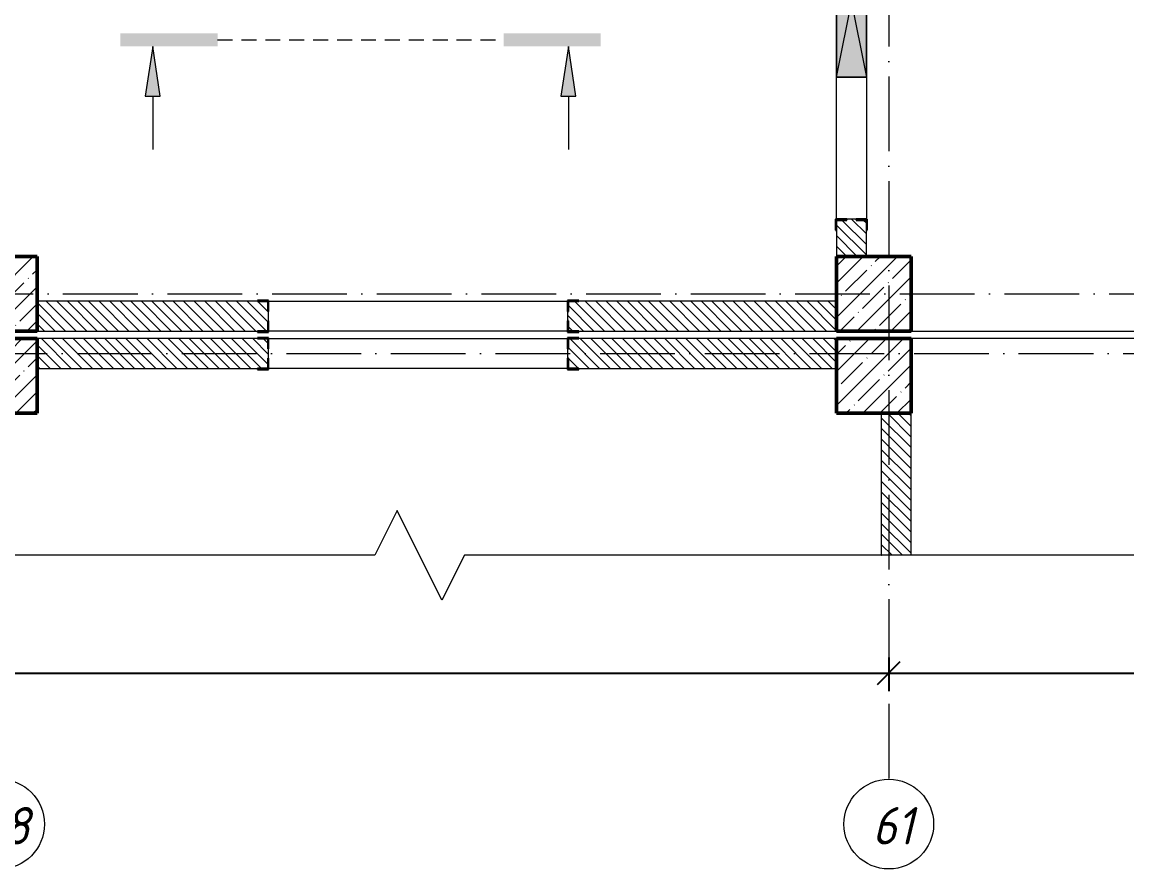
# Model space of a CAD drawing. Header units: millimetres. Extents: x -356862 to 418287, y 0 to 839748.
# Drawn here: x 67641 to 75034, y 361286 to 366955 of the extents above; entities that cross this region are included whole.
import ezdxf

# ---------------------------------------------------------------- set-up
doc = ezdxf.new("R2010")
doc.units = ezdxf.units.MM
doc.linetypes.add('200_ШТРИХ_ш1п0_6_', pattern=[160, 100, -60])
doc.linetypes.add('50_200_ШТРИХ_1Т_ш5_п1_п1_', pattern=[700, 500, -100, 0, -100])
for name, color, linetype, lineweight in [('A-____-____-DIMS', 7, 'Continuous', 9), ('A-____-NOTE-TEXT', 7, 'Continuous', 9), ('A-____-NOTE-TEXT-1', 7, 'Continuous', 5), ('A-DETL-GENF-OTLN', 7, 'Continuous', 9), ('A-FLOR-____-OTLN', 7, 'Continuous', 9), ('A-GENM-____-MCUT', 7, 'Continuous', 25), ('A-GENM-____-OTLN-1', 7, 'Continuous', 25), ('A-GLAZ-____-OTLN', 7, 'Continuous', 9), ('A-WALL-____-MCUT', 7, 'Continuous', 13), ('A-WALL-____-PATT-1', 7, 'Continuous', 9), ('I-WALL-____-OTLN', 7, 'Continuous', 9), ('S-COLS-____-MCUT', 7, 'Continuous', 50), ('S-COLS-____-OTLN', 7, 'Continuous', 9), ('S-GRID-____-IDEN', 7, 'Continuous', 9), ('S-GRID-____-OTLN-1', 7, '50_200_ШТРИХ_1Т_ш5_п1_п1_', 9)]:
    doc.layers.add(name, color=color, linetype=linetype, lineweight=lineweight)
doc.layers.add('A-DETL-GENF-OTLN-3', color=9, linetype='Continuous', lineweight=9, true_color=0x808080)
doc.layers.add('A-DETL-GENF-OTLN-4', color=9, linetype='200_ШТРИХ_ш1п0_6_', lineweight=9, true_color=0x808080)
doc.styles.add('ISOCPEUR_I', font='isocpeui.ttf', dxfattribs={"width": 0.9, "height": 2.5})
doc.styles.add('ISOCPEUR_I_9', font='isocpeui.ttf', dxfattribs={"width": 0.9, "height": 250})
doc.dimstyles.new('ISO-2_5_0_9К_БОЛЬШОЙ_ОСИ', dxfattribs={"dimscale": 304.8, "dimtxt": 248.995294, "dimasz": 0.492126, "dimexe": 0.393701, "dimexo": 0, "dimgap": 0, "dimtad": 1, "dimdec": 0, "dimzin": 0, "dimdsep": 46, "dimtxsty": 'ISOCPEUR_I', "dimblk1": 'OBLIQUE', "dimblk2": 'OBLIQUE', "dimsah": 1, "dimcen": 0.09, "dimdle": 0.393701, "dimazin": 0, "dimtfac": 1, "dimtdec": 4, "dimtix": 1, "dimtmove": 0, "dimatfit": 3, "dimfxl": 1, "dimtvp": 1, "dimtolj": 1, "dimtzin": 0, "dimarcsym": 2})
pattern_1 = [(135, (-15659.08, 321904.697), (-35.35534, -35.35534), [])]

# ---------------------------------------------------------------- blocks, each defined once
blk = doc.blocks.new('BSC_Колонна _Прямоугольная - 500х500-V32-АР1_План отверстий 2 этажа в осях 1-64_Ю-ЯЯ')
at = {"layer": 'S-COLS-____-OTLN'}
h = blk.add_hatch(dxfattribs=at)
h.set_pattern_fill('FP_42', color=256, style=0, pattern_type=2)
h.set_pattern_definition([(45, (-89000, -42681.04), (-114.04925, 114.04925), []), (45, (-88885.95, -42681.04), (-114.04925, 114.04925), [201.613, -40.323, 3.353, -36.97])])
h.paths.add_polyline_path([(-250, -250), (250, -250), (250, 250), (-250, 250)], flags=0)
at = {"layer": 'S-COLS-____-MCUT'}
for p, q in [((250, 250), (-250, 250)), ((-250, 250), (-250, -250)), ((250, -250), (250, 250)), ((-250, -250), (250, -250))]:
    blk.add_line(p, q, dxfattribs=at)
blk = doc.blocks.new('BSC_Колонна _Прямоугольная - 500х500-V34-АР1_План отверстий 2 этажа в осях 1-64_Ю-ЯЯ')
at = {"layer": 'S-COLS-____-OTLN'}
h = blk.add_hatch(dxfattribs=at)
h.set_pattern_fill('FP_44', color=256, style=0, pattern_type=2)
h.set_pattern_definition([(45, (-83150, -42681.04), (-114.04925, 114.04925), []), (45, (-83035.95, -42681.04), (-114.04925, 114.04925), [201.613, -40.323, 3.353, -36.97])])
h.paths.add_polyline_path([(-250, -250), (250, -250), (250, 250), (-250, 250)], flags=0)
at = {"layer": 'S-COLS-____-MCUT'}
for p, q in [((250, 250), (-250, 250)), ((-250, 250), (-250, -250)), ((250, -250), (250, 250)), ((-250, -250), (250, -250))]:
    blk.add_line(p, q, dxfattribs=at)
blk = doc.blocks.new('BSC_Колонна _Прямоугольная - 500х500-V121-АР1_План отверстий 2 этажа в осях 1-64_Ю-ЯЯ')
at = {"layer": 'S-COLS-____-OTLN'}
h = blk.add_hatch(dxfattribs=at)
h.set_pattern_fill('FP_134', color=256, style=0, pattern_type=2)
h.set_pattern_definition([(45, (-83150, -43231.04), (-114.04925, 114.04925), []), (45, (-83035.95, -43231.04), (-114.04925, 114.04925), [201.613, -40.323, 3.353, -36.97])])
h.paths.add_polyline_path([(-250, -250), (250, -250), (250, 250), (-250, 250)], flags=0)
at = {"layer": 'S-COLS-____-MCUT'}
for p, q in [((250, 250), (-250, 250)), ((-250, 250), (-250, -250)), ((250, -250), (250, 250)), ((-250, -250), (250, -250))]:
    blk.add_line(p, q, dxfattribs=at)
blk = doc.blocks.new('BSC_Колонна _Прямоугольная - 500х500-V122-АР1_План отверстий 2 этажа в осях 1-64_Ю-ЯЯ')
at = {"layer": 'S-COLS-____-OTLN'}
h = blk.add_hatch(dxfattribs=at)
h.set_pattern_fill('FP_135', color=256, style=0, pattern_type=2)
h.set_pattern_definition([(45, (-89000, -43231.04), (-114.04925, 114.04925), []), (45, (-88885.95, -43231.04), (-114.04925, 114.04925), [201.613, -40.323, 3.353, -36.97])])
h.paths.add_polyline_path([(-250, -250), (250, -250), (250, 250), (-250, 250)], flags=0)
at = {"layer": 'S-COLS-____-MCUT'}
for p, q in [((250, 250), (-250, 250)), ((-250, 250), (-250, -250)), ((250, -250), (250, 250)), ((-250, -250), (250, -250))]:
    blk.add_line(p, q, dxfattribs=at)
blk = doc.blocks.new('Фахверк_СКБ_Уголок - 200_3550-28267367-АР1_План отверстий 2 этажа в осях 1-64_Ю-ЯЯ')
at = {"layer": 'A-GENM-____-MCUT'}
for p, q in [((200, 156), (125, 156)), ((125, 156), (125, 81)), ((131, 81), (131, 150)), ((131, 150), (200, 150)), ((200, 150), (200, 156)), ((125, 81), (131, 81)), ((131, 19), (125, 19)), ((125, 19), (125, -56)), ((131, -50), (131, 19)), ((125, -56), (200, -56)), ((200, -50), (131, -50)), ((200, -56), (200, -50))]:
    blk.add_line(p, q, dxfattribs=at)
blk = doc.blocks.new('Фахверк_СКБ_Уголок - 200_3380-28509457-АР1_План отверстий 2 этажа в осях 1-64_Ю-ЯЯ')
at = {"layer": 'A-GENM-____-MCUT'}
for p, q in [((200, 156), (125, 156)), ((125, 156), (125, 81)), ((131, 81), (131, 150)), ((131, 150), (200, 150)), ((200, 150), (200, 156)), ((125, 81), (131, 81)), ((131, 19), (125, 19)), ((125, 19), (125, -56)), ((131, -50), (131, 19)), ((125, -56), (200, -56)), ((200, -50), (131, -50)), ((200, -56), (200, -50))]:
    blk.add_line(p, q, dxfattribs=at)
blk = doc.blocks.new('154_Стойка_СКБ_Уголок - СМ-2180_200-28268025-АР1_План отверстий 2 этажа в осях 1-64_Ю-ЯЯ')
at = {"layer": 'A-GENM-____-MCUT'}
for p, q in [((125, 156), (125, 81)), ((200, 156), (125, 156)), ((131, 81), (131, 150)), ((131, 150), (200, 150)), ((200, 150), (200, 156)), ((125, 81), (131, 81)), ((131, 19), (125, 19)), ((125, 19), (125, -56)), ((131, -50), (131, 19)), ((125, -56), (200, -56)), ((200, -50), (131, -50)), ((200, -56), (200, -50))]:
    blk.add_line(p, q, dxfattribs=at)
blk = doc.blocks.new('Фахверк_СКБ_Уголок - 200_3960-28268576-АР1_План отверстий 2 этажа в осях 1-64_Ю-ЯЯ')
at = {"layer": 'A-GENM-____-MCUT'}
for p, q in [((200, 156), (125, 156)), ((125, 156), (125, 81)), ((131, 81), (131, 150)), ((131, 150), (200, 150)), ((200, 150), (200, 156)), ((125, 81), (131, 81)), ((131, 19), (125, 19)), ((125, 19), (125, -56)), ((131, -50), (131, 19)), ((125, -56), (200, -56)), ((200, -50), (131, -50)), ((200, -56), (200, -50))]:
    blk.add_line(p, q, dxfattribs=at)
blk = doc.blocks.new('AR_Отверстие прямоугольное _в стене__БезПР - AR_Отверстие прямоугольное _в стене__БезПР-36789323-АР1_План отверстий 2 этажа в осях 1-64_Ю-ЯЯ')
at = {"layer": 'A-GLAZ-____-OTLN'}
blk.add_hatch(color=256, dxfattribs=at).paths.add_polyline_path([(-500, -100), (500, -100), (500, 100), (-500, 100)], flags=0)
at = {"layer": 'A-DETL-GENF-OTLN'}
for p, q in [((-500, -100), (-500, 100)), ((-500, 100), (500, 100)), ((500, 100), (-500, -100)), ((-500, 100), (500, -100)), ((500, 100), (-500, 100)), ((-500, 100), (-500, -100)), ((500, 100), (500, -100)), ((500, -100), (500, 100)), ((500, -100), (-500, -100)), ((-500, -100), (500, -100))]:
    blk.add_line(p, q, dxfattribs=at)
at = {"layer": 'A-GLAZ-____-OTLN'}
blk.add_line((500, 100), (-500, 100), dxfattribs=at)
blk = doc.blocks.new('DET_L_Линия разрыва - М100-27489994-АР1_План отверстий 2 этажа в осях 1-64_Ю-ЯЯ')
at = {"layer": 'A-DETL-GENF-OTLN'}
for p, q in [((16000, 300), (15850, 0)), ((16300, -300), (16000, 300)), ((15850, 0), (0, 0)), ((16450, 0), (16300, -300)), ((32300, 0), (16450, 0))]:
    blk.add_line(p, q, dxfattribs=at)
blk = doc.blocks.new('DET_L_Имитация разреза_ISO2-5 - Верх-37055061-АР1_План отверстий 2 этажа в осях 1-64_Ю-ЯЯ')
at = {"layer": 'A-DETL-GENF-OTLN-4'}
blk.add_line((143.1, 0), (2056.9, 0), dxfattribs=at)
blk = doc.blocks.new('Ось сетки - Круг_Ø6_00__ISO-2_5_0_9K_-25732049-АР1_План отверстий 2 этажа в осях 1-64_Ю-ЯЯ')
at = {"layer": 'S-GRID-____-IDEN'}
blk.add_circle((0, 0), 3, dxfattribs=at)
blk = doc.blocks.new('_Oblique')
at = {"color": 0, "linetype": 'ByBlock', "lineweight": -2}
blk.add_line((-0.5, -0.5), (0.5, 0.5), dxfattribs=at)
blk = doc.blocks.new('*D8891')
at = {"layer": 'A-____-____-DIMS', "color": 0, "lineweight": -2, "transparency": 16777216}
for p, q in [((67490.9, 362702.1), (67490.9, 362476.1)), ((73440.9, 362702.1), (73440.9, 362476.1)), ((67370.9, 362596.1), (73560.9, 362596.1))]:
    blk.add_line(p, q, dxfattribs=at)
at = {"layer": 'Defpoints', "color": 0, "transparency": 16777216}
for p in [(67490.9, 362702.1), (73440.9, 362702.1), (73440.9, 362596.1)]:
    blk.add_point(p, dxfattribs=at)
at = {"layer": 'A-____-____-DIMS', "color": 0, "lineweight": -2, "transparency": 16777216, "xscale": 150, "yscale": 150, "zscale": 150, "rotation": 180}
blk.add_blockref('_Oblique', (67490.9, 362596.1), dxfattribs=at)
at = {"layer": 'A-____-____-DIMS', "color": 0, "lineweight": -2, "transparency": 16777216, "xscale": 150, "yscale": 150, "zscale": 150}
blk.add_blockref('_Oblique', (73440.9, 362596.1), dxfattribs=at)
at = {"layer": 'A-____-____-DIMS', "color": 0, "transparency": 16777216, "insert": (70465.9, 362597.3), "char_height": 2.5, "width": 758.478, "attachment_point": 5, "style": 'ISOCPEUR_I'}
blk.add_mtext('\\A1;5950', dxfattribs=at)
blk = doc.blocks.new('*D8892')
at = {"layer": 'A-____-____-DIMS', "color": 0, "lineweight": -2, "transparency": 16777216}
for p, q in [((73440.9, 362702.1), (73440.9, 362476.1)), ((77690.9, 362702.1), (77690.9, 362476.1)), ((73320.9, 362596.1), (77810.9, 362596.1))]:
    blk.add_line(p, q, dxfattribs=at)
at = {"layer": 'Defpoints', "color": 0, "transparency": 16777216}
for p in [(73440.9, 362702.1), (77690.9, 362702.1), (77690.9, 362596.1)]:
    blk.add_point(p, dxfattribs=at)
at = {"layer": 'A-____-____-DIMS', "color": 0, "lineweight": -2, "transparency": 16777216, "xscale": 150, "yscale": 150, "zscale": 150, "rotation": 180}
blk.add_blockref('_Oblique', (73440.9, 362596.1), dxfattribs=at)
at = {"layer": 'A-____-____-DIMS', "color": 0, "lineweight": -2, "transparency": 16777216, "xscale": 150, "yscale": 150, "zscale": 150}
blk.add_blockref('_Oblique', (77690.9, 362596.1), dxfattribs=at)
at = {"layer": 'A-____-____-DIMS', "color": 0, "transparency": 16777216, "insert": (75565.9, 362597.3), "char_height": 2.5, "width": 781.462, "attachment_point": 5, "style": 'ISOCPEUR_I'}
blk.add_mtext('\\A1;4250', dxfattribs=at)

msp = doc.modelspace()

# ---------------------------------------------------------------- hatches: boundary and pattern name
at = {"layer": 'A-____-NOTE-TEXT-1'}
for points in [[(68514.8604, 366792.3709), (68949.0124, 366792.3709), (68949.0124, 366879.1075), (68299.0124, 366879.1075), (68299.0124, 366792.3709), (68464.8604, 366792.3709)], [(70862.8251, 366792.3709), (71512.8251, 366792.3709), (71512.8251, 366879.1075), (70862.8251, 366879.1075)], [(68464.8604, 366458.7295), (68564.8604, 366458.7295), (68514.8604, 366792.3709)], [(71246.977, 366458.7295), (71346.977, 366458.7295), (71296.977, 366792.3709)]]:
    msp.add_hatch(color=256, dxfattribs=at).paths.add_polyline_path(points, flags=0)
at = {"layer": 'A-WALL-____-PATT-1'}
h = msp.add_hatch(dxfattribs=at)
h.set_pattern_fill('FP_6', color=256, style=0, pattern_type=2)
h.set_pattern_definition(pattern_1)
h.paths.add_polyline_path([(73090.9187, 365385.7392), (73290.9187, 365385.7392), (73290.9187, 365629.7392), (73221.9187, 365629.7392), (73221.9187, 365635.7392), (73159.9187, 365635.7392), (73159.9187, 365629.7392), (73090.9187, 365629.7392), (73090.9187, 365560.7392)], flags=0)
h.paths.add_polyline_path([(73159.9187, 367735.7392), (73221.9187, 367735.7392), (73221.9187, 367741.7392), (73290.9187, 367741.7392), (73290.9187, 367835.7392), (73090.9187, 367835.7392), (73090.9187, 367741.7392), (73159.9187, 367741.7392)], flags=0)
h = msp.add_hatch(dxfattribs=at)
h.set_pattern_fill('FP_6', color=256, style=0, pattern_type=2)
h.set_pattern_definition(pattern_1)
h.paths.add_polyline_path([(72700.771, 364885.7392), (73090.9187, 364885.7392), (73090.9187, 365085.7392), (71296.9187, 365085.7392), (71296.9187, 365016.7392), (71290.9187, 365016.7392), (71290.9187, 364954.7392), (71296.9187, 364954.7392), (71296.9187, 364885.7392), (71365.9187, 364885.7392)], flags=0)
h.paths.add_polyline_path([(69284.9187, 364885.7392), (69284.9187, 364954.7392), (69290.9187, 364954.7392), (69290.9187, 365016.7392), (69284.9187, 365016.7392), (69284.9187, 365085.7392), (67740.9187, 365085.7392), (67740.9187, 364885.7392), (69215.9187, 364885.7392)], flags=0)
h = msp.add_hatch(dxfattribs=at)
h.set_pattern_fill('FP_6', color=256, style=0, pattern_type=2)
h.set_pattern_definition(pattern_1)
h.paths.add_polyline_path([(73090.9187, 364635.7392), (73090.9187, 364835.7392), (71296.9187, 364835.7392), (71296.9187, 364766.7392), (71290.9187, 364766.7392), (71290.9187, 364704.7392), (71296.9187, 364704.7392), (71296.9187, 364635.7392), (72700.771, 364635.7392)], flags=0)
h.paths.add_polyline_path([(69165.7696, 364635.7392), (69284.9187, 364636.5134), (69284.9187, 364704.7392), (69290.9187, 364704.7392), (69290.9187, 364766.7392), (69284.9187, 364766.7392), (69284.9187, 364835.7392), (67740.9187, 364835.7392), (67740.9187, 364635.7392)], flags=0)
h = msp.add_hatch(dxfattribs=at)
h.set_pattern_fill('FP_6', color=256, style=0, pattern_type=2)
h.set_pattern_definition(pattern_1)
h.paths.add_polyline_path([(73590.9187, 363385.7392), (73590.9187, 364335.7392), (73390.9187, 364335.7392), (73390.9187, 363385.7392)], flags=0)

# ---------------------------------------------------------------- linework, layer by layer
at = {"layer": 'A-____-NOTE-TEXT'}
for p, q in [((68514.8604, 366792.3709), (68464.8604, 366458.7295)), ((68564.8604, 366458.7295), (68514.8604, 366792.3709)), ((71296.977, 366792.3709), (71246.977, 366458.7295)), ((71346.977, 366458.7295), (71296.977, 366792.3709)), ((68464.8604, 366458.7295), (68564.8604, 366458.7295)), ((68514.8604, 366458.7295), (68514.8604, 366102.4795)), ((71246.977, 366458.7295), (71346.977, 366458.7295)), ((71296.977, 366458.7295), (71296.977, 366102.4795))]:
    msp.add_line(p, q, dxfattribs=at)
at = {"layer": 'A-FLOR-____-OTLN'}
for p, q in [((73590.9187, 364885.7392), (77040.9187, 364885.7392)), ((77040.9187, 364835.7392), (73590.9187, 364835.7392))]:
    msp.add_line(p, q, dxfattribs=at)
at = {"layer": 'A-WALL-____-MCUT'}
for p, q in [((73221.9187, 365635.7392), (73159.9187, 365635.7392)), ((73090.9187, 365560.7392), (73090.9187, 365385.7392)), ((73290.9187, 365385.7392), (73290.9187, 365560.7392)), ((69215.9187, 365085.7392), (67740.9187, 365085.7392)), ((73090.9187, 365085.7392), (71365.9187, 365085.7392)), ((69290.9187, 364954.7392), (69290.9187, 365016.7392)), ((71290.9187, 365016.7392), (71290.9187, 364954.7392)), ((67740.9187, 364885.7392), (69215.9187, 364885.7392)), ((71365.9187, 364885.7392), (73090.9187, 364885.7392)), ((69215.9187, 364835.7392), (67740.9187, 364835.7392)), ((73090.9187, 364835.7392), (71365.9187, 364835.7392)), ((69290.9187, 364704.7392), (69290.9187, 364766.7392)), ((71290.9187, 364766.7392), (71290.9187, 364704.7392)), ((67740.9187, 364635.7392), (69215.9187, 364635.7392)), ((71365.9187, 364635.7392), (73090.9187, 364635.7392)), ((73390.9187, 364335.7392), (73390.9187, 363385.7392)), ((73590.9187, 363385.7392), (73590.9187, 364335.7392))]:
    msp.add_line(p, q, dxfattribs=at)
at = {"layer": 'I-WALL-____-OTLN'}
for p, q in [((73090.9187, 365635.7392), (73090.9187, 366585.7392)), ((73290.9187, 366585.7392), (73290.9187, 365635.7392)), ((69290.9187, 365085.7392), (71290.9187, 365085.7392)), ((71290.9187, 364885.7392), (69290.9187, 364885.7392)), ((69290.9187, 364835.7392), (71290.9187, 364835.7392)), ((71290.9187, 364635.7392), (69290.9187, 364635.7392))]:
    msp.add_line(p, q, dxfattribs=at)
at = {"layer": 'S-GRID-____-OTLN-1'}
for p, q in [((73440.9187, 412797.5486), (73440.9187, 361885.7392)), ((58813.2332, 365135.7392), (88267.3291, 365135.7392)), ((53306.952, 364735.7392), (88415.3253, 364735.7392))]:
    msp.add_line(p, q, dxfattribs=at)

# ---------------------------------------------------------------- block references
at = {"layer": 'A-DETL-GENF-OTLN'}
msp.add_blockref('DET_L_Линия разрыва - М100-27489994-АР1_План отверстий 2 этажа в осях 1-64_Ю-ЯЯ', (54150.9187, 363385.7392), dxfattribs=at)
at = {"layer": 'A-DETL-GENF-OTLN-3'}
msp.add_blockref('DET_L_Имитация разреза_ISO2-5 - Верх-37055061-АР1_План отверстий 2 этажа в осях 1-64_Ю-ЯЯ', (68805.9187, 366835.7392), dxfattribs=at)
at = {"layer": 'A-GENM-____-OTLN-1'}
for name, p, rotation in [('Фахверк_СКБ_Уголок - 200_3960-28268576-АР1_План отверстий 2 этажа в осях 1-64_Ю-ЯЯ', (73140.9187, 365760.7392), 270), ('Фахверк_СКБ_Уголок - 200_3550-28267367-АР1_План отверстий 2 этажа в осях 1-64_Ю-ЯЯ', (69415.9187, 365035.7392), 180), ('Фахверк_СКБ_Уголок - 200_3380-28509457-АР1_План отверстий 2 этажа в осях 1-64_Ю-ЯЯ', (69415.9187, 364785.7392), 180)]:
    msp.add_blockref(name, p, dxfattribs=dict(at, rotation=rotation))
for p in [(71165.9187, 364935.7392), (71165.9187, 364685.7392)]:
    msp.add_blockref('154_Стойка_СКБ_Уголок - СМ-2180_200-28268025-АР1_План отверстий 2 этажа в осях 1-64_Ю-ЯЯ', p, dxfattribs=at)
at = {"layer": 'A-GLAZ-____-OTLN', "rotation": 90}
msp.add_blockref('AR_Отверстие прямоугольное _в стене__БезПР - AR_Отверстие прямоугольное _в стене__БезПР-36789323-АР1_План отверстий 2 этажа в осях 1-64_Ю-ЯЯ', (73190.9187, 367085.7392), dxfattribs=at)
at = {"layer": 'S-COLS-____-OTLN'}
for name, p in [('BSC_Колонна _Прямоугольная - 500х500-V121-АР1_План отверстий 2 этажа в осях 1-64_Ю-ЯЯ', (67490.9187, 365135.7392)), ('BSC_Колонна _Прямоугольная - 500х500-V122-АР1_План отверстий 2 этажа в осях 1-64_Ю-ЯЯ', (73340.9187, 365135.7392)), ('BSC_Колонна _Прямоугольная - 500х500-V34-АР1_План отверстий 2 этажа в осях 1-64_Ю-ЯЯ', (67490.9187, 364585.7392)), ('BSC_Колонна _Прямоугольная - 500х500-V32-АР1_План отверстий 2 этажа в осях 1-64_Ю-ЯЯ', (73340.9187, 364585.7392))]:
    msp.add_blockref(name, p, dxfattribs=at)
at = {"layer": 'S-GRID-____-IDEN', "xscale": 99.99999999999993, "yscale": 99.99999999999993, "zscale": 99.99999999999993, "rotation": 180}
for p in [(67490.9187, 361585.7392), (73440.9187, 361585.7392)]:
    msp.add_blockref('Ось сетки - Круг_Ø6_00__ISO-2_5_0_9K_-25732049-АР1_План отверстий 2 этажа в осях 1-64_Ю-ЯЯ', p, dxfattribs=at)

# ---------------------------------------------------------------- texts
at = {"layer": 'S-GRID-____-IDEN', "char_height": 250, "attachment_point": 1, "style": 'ISOCPEUR_I_9'}
for s, insert, width in [('58', (67356.547, 361699.6729), 404.0505), ('61', (73330.397, 361699.6729), 346.329)]:
    msp.add_mtext(s, dxfattribs=dict(at, insert=insert, width=width))

# ---------------------------------------------------------------- dimensions: what is measured, and where the dimension line sits
at = {"layer": 'A-____-____-DIMS'}
for base, p1, p2, override, picture, middle in [((73440.9187, 362596.0677), (67490.9187, 362702.1338), (73440.9187, 362702.1338), {"dimpost": '<>', "dimfxl": 5950}, '*D8891', (70465.9187, 362597.3177)), ((77690.9187, 362596.0677), (73440.9187, 362702.1338), (77690.9187, 362702.1338), {"dimpost": '<>', "dimfxl": 4250}, '*D8892', (75565.9187, 362597.3177))]:
    dim = msp.add_linear_dim(base=base, p1=p1, p2=p2, dimstyle='ISO-2_5_0_9К_БОЛЬШОЙ_ОСИ', override=override, dxfattribs=at)
    dim.commit()
    dim.dimension.update_dxf_attribs({"geometry": picture, "text_midpoint": middle})

doc.saveas('drawing.dxf')
